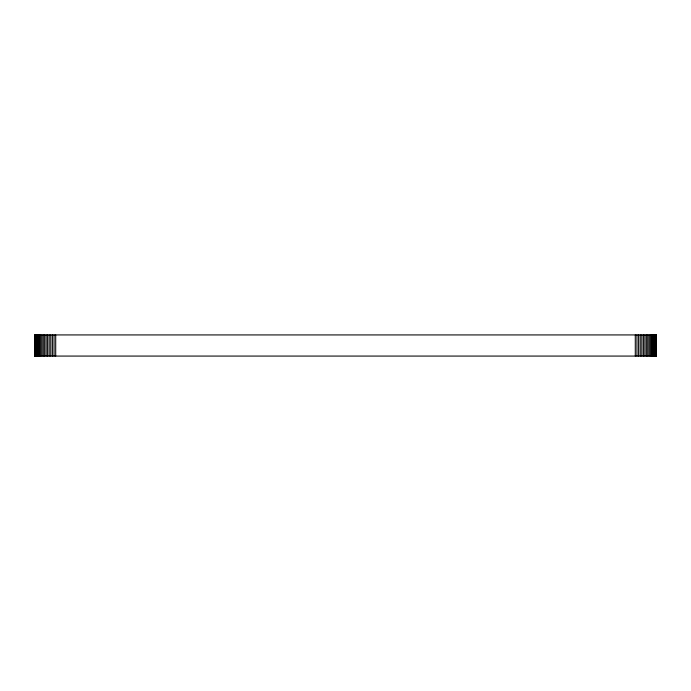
<?xml version="1.0" encoding="UTF-8"?>
<svg xmlns="http://www.w3.org/2000/svg" width="691" height="691" viewBox="0 0 691 691"><rect width="100%" height="100%" fill="white"/><g stroke="black" fill="none" stroke-linecap="round" stroke-linejoin="round"><path stroke-width="1.04" d="M34.55 356.072L656.441 356.072L656.441 334.928L34.55 334.928L34.628 356.072M656.381 334.928L656.381 356.072M656.191 334.928L656.191 356.072M655.871 334.928L655.871 356.072M655.413 334.928L655.413 356.072M654.835 334.928L654.835 356.072M654.144 334.928L654.144 356.072M653.323 334.928L653.323 356.072M652.408 334.928L652.408 356.072M651.38 334.928L651.38 356.072M650.248 334.928L650.248 356.072M649.039 334.928L649.039 356.072M647.726 334.928L647.726 356.072M646.344 334.928L646.344 356.072M644.902 334.928L644.902 356.072M643.39 334.928L643.39 356.072M641.835 334.928L641.835 356.072M640.237 334.928L640.237 356.072M638.605 334.928L638.605 356.072M636.947 334.928L636.947 356.072M635.288 334.928L635.288 356.072M55.703 334.928L55.703 356.072M54.053 334.928L54.053 356.072M52.395 334.928L52.395 356.072M50.78 334.928L50.78 356.072M49.173 334.928L49.173 356.072M47.61 334.928L47.61 356.072M46.116 334.928L46.116 356.072M44.656 334.928L44.656 356.072M43.274 334.928L43.274 356.072M41.97 334.928L41.97 356.072M40.752 334.928L40.752 356.072M39.62 334.928L39.62 356.072M38.592 334.928L38.592 356.072M37.677 334.928L37.677 356.072M36.865 334.928L36.865 356.072M36.174 334.928L36.174 356.072M35.587 334.928L35.587 356.072M35.146 334.928L35.146 356.072M34.809 334.928L34.809 356.072"/></g></svg>
